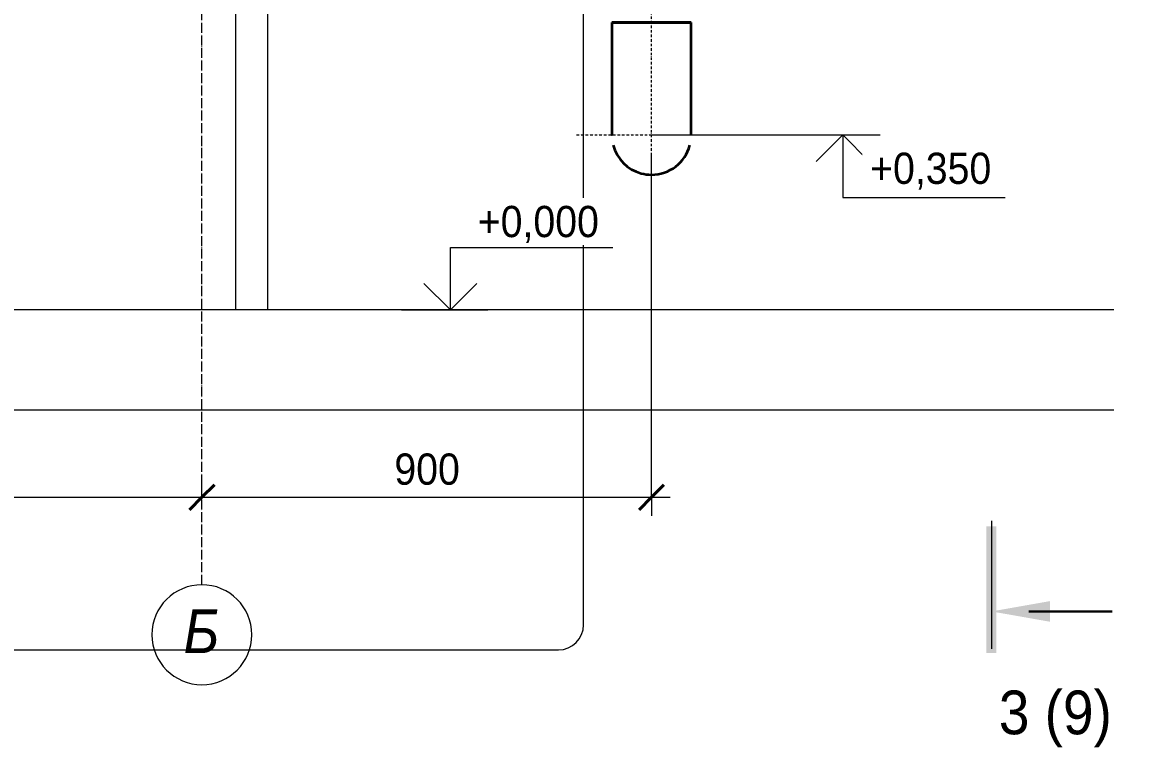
# Model space of a CAD drawing. Header units: millimetres. Extents: x -11989 to -4071, y -1478 to 4600.
# Drawn here: x -6359 to -4103, y -876 to 575 of the extents above; entities that cross this region are included whole.
import ezdxf

# ---------------------------------------------------------------- set-up
doc = ezdxf.new("R2010")
doc.units = ezdxf.units.MM
for name, pattern in [('ADSK_Линия сетки', [25, 20, -2.5, 0, -2.5]), ('ADSK_Осевая', [9, 5, -2, 0, -2]), ('ADSK_Скрыто', [12.3, 0, -3.9, 0, -3.9, 0.6, -3.9])]:
    doc.linetypes.add(name, pattern=pattern)
for name, color, linetype, lineweight in [('A-ANNO-DIMS', 7, 'Continuous', 9), ('A-ANNO-DIMS-25', 7, 'Continuous', 9), ('A-ANNO-NOTE', 7, 'Continuous', 20), ('A-ANNO-SYMB', 7, 'Continuous', 9), ('A-FLOR', 7, 'Continuous', 20), ('G-ANNO-DIMS', 7, 'Continuous', 9), ('P-PIPE', 7, 'Continuous', 35), ('P-PIPE-CNTR', 7, 'ADSK_Осевая', 20), ('S-COLS', 7, 'Continuous', 20), ('S-GRID', 7, 'Continuous', 9), ('S-GRID-IDEN', 7, 'Continuous', 20)]:
    doc.layers.add(name, color=color, linetype=linetype, lineweight=lineweight)
doc.layers.add('A-DETL-CNTR', color=7, linetype='ADSK_Осевая', lineweight=20, true_color=0xff8000)
doc.layers.add('G-ANNO-SYMB', color=7, linetype='ADSK_Скрыто', lineweight=20, true_color=0x0080c0)
doc.styles.add('Arial_I', font='arial.ttf', dxfattribs={"width": 0.9, "height": 87.5})
doc.styles.add('Arial_I_1', font='arial.ttf', dxfattribs={"width": 0.9, "height": 62.5})
doc.dimstyles.new('2_5mm_GOST_Type_AU_BF0_9_K_Диагональ__2_мм', dxfattribs={"dimscale": 304.8, "dimtxt": 63.766212, "dimasz": 0.164042, "dimexe": 0.123031, "dimexo": 0.123031, "dimgap": 0.024606, "dimtad": 1, "dimdec": 0, "dimzin": 0, "dimdsep": 46, "dimtxsty": 'Arial_I_1', "dimblk1": 'OBLIQUE', "dimblk2": 'OBLIQUE', "dimsah": 1, "dimcen": 0.09, "dimdle": 0.123031, "dimazin": 2, "dimtfac": 1, "dimtdec": 4, "dimtix": 1, "dimtmove": 0, "dimatfit": 3, "dimfxl": 1, "dimtvp": 1, "dimtfill": 1, "dimtolj": 1, "dimtzin": 0, "dimarcsym": 2})

# ---------------------------------------------------------------- blocks, each defined once
blk = doc.blocks.new('ADSK_СтальСварка_Отвод_ГОСТ17375-2001 - Исполнение 2-21850150-Разрез 4')
at = {"layer": 'P-PIPE', "color": 11, "true_color": 0xff8080}
for p, q in [((-5100, 575), (-5179.5, 575)), ((-5020.5, 575), (-5100, 575))]:
    blk.add_line(p, q, dxfattribs=at)
at = {"layer": 'P-PIPE', "color": 11, "true_color": 0xff8080, "flags": 128}
for points in [[(-5179.5, 575), (-5179.5, 566), (-5179.5, 557), (-5179.5, 548.1), (-5179.5, 539.2), (-5179.5, 530.3), (-5179.5, 521.5), (-5179.5, 512.8), (-5179.5, 504.2), (-5179.5, 495.7), (-5179.5, 487.4), (-5179.5, 479.2), (-5179.5, 471.1), (-5179.5, 463.2), (-5179.5, 455.5), (-5179.5, 448), (-5179.5, 440.6), (-5179.5, 433.5), (-5179.5, 426.6), (-5179.5, 420), (-5179.5, 413.6), (-5179.5, 407.5), (-5179.5, 401.6), (-5179.5, 396), (-5179.5, 390.7), (-5179.5, 385.7), (-5179.5, 381), (-5179.5, 376.6), (-5179.5, 372.5), (-5179.5, 368.7), (-5179.5, 365.3), (-5179.5, 362.2), (-5179.5, 359.4), (-5179.5, 357), (-5179.5, 355), (-5179.5, 353.3), (-5179.5, 351.9), (-5179.5, 350.9), (-5179.5, 350.3), (-5179.5, 350), (-5179.5, 350)], [(-5020.5, 350), (-5020.5, 350.2), (-5020.5, 350.7), (-5020.5, 351.6), (-5020.5, 352.9), (-5020.5, 354.5), (-5020.5, 356.4), (-5020.5, 358.8), (-5020.5, 361.4), (-5020.5, 364.4), (-5020.5, 367.8), (-5020.5, 371.4), (-5020.5, 375.4), (-5020.5, 379.7), (-5020.5, 384.4), (-5020.5, 389.3), (-5020.5, 394.5), (-5020.5, 400), (-5020.5, 405.8), (-5020.5, 411.9), (-5020.5, 418.2), (-5020.5, 424.8), (-5020.5, 431.6), (-5020.5, 438.7), (-5020.5, 446), (-5020.5, 453.4), (-5020.5, 461.1), (-5020.5, 469), (-5020.5, 477), (-5020.5, 485.1), (-5020.5, 493.5), (-5020.5, 501.9), (-5020.5, 510.5), (-5020.5, 519.2), (-5020.5, 527.9), (-5020.5, 536.8), (-5020.5, 545.7), (-5020.5, 554.6), (-5020.5, 563.6), (-5020.5, 572.6), (-5020.5, 575)]]:
    blk.add_lwpolyline(points, dxfattribs=at)
at = {"layer": 'P-PIPE', "color": 11, "true_color": 0xff8080}
for start, end in [(195, 254.9359), (270, 345), (255, 270)]:
    blk.add_arc((-5100, 350), 79.5, start, end, dxfattribs=at)
blk = doc.blocks.new('ADSK_КолоннаНесущая_Швеллер_ПолкаПараллельная_ГОСТ 8240-97 - 16П-21832736-Разрез 4')
at = {"layer": 'S-COLS', "color": 252, "lineweight": 5, "true_color": 0x959595}
for p, q in [((-5868, 2251.4), (-5868, 2404.6)), ((-5932, 1875), (-5932, 2248)), ((-5868, 1875), (-5868, 2248)), ((-5932, 0), (-5932, 1716)), ((-5868, 0), (-5868, 1716))]:
    blk.add_line(p, q, dxfattribs=at)
blk = doc.blocks.new('Разрез - Номер вида и Номер листа спереди_3_5 мм-14071-Разрез 4')
at = {"layer": 'G-ANNO-SYMB', "linetype": 'Continuous', "lineweight": 9}
for points in [[(-11035.3, 2510.4), (-11055.3, 2510.4), (-11055.3, 2763.7), (-11035.3, 2763.7)], [(-11162.3, 2701), (-11045.4, 2680.4), (-11162.3, 2659.8)]]:
    blk.add_hatch(color=7, dxfattribs=at).paths.add_polyline_path(points)
at = {"layer": 'G-ANNO-SYMB', "color": 7, "linetype": 'Continuous', "lineweight": 30}
blk.add_line((-11120.4, 2680.4), (-11287, 2680.4), dxfattribs=at)
blk = doc.blocks.new('Ось сетки - Круг_Ø8 мм-950900-Разрез 4')
at = {"layer": 'S-GRID-IDEN'}
for start, end in [(0, 180), (180, 360)]:
    blk.add_arc((-11700, -933.5), 100, start, end, dxfattribs=at)
blk = doc.blocks.new('Высотные отметки - Стрелка вниз-21186972-Разрез 4')
at = {"layer": 'A-ANNO-NOTE'}
for p, q in [((-9797.1, 1200), (-9947.1, 1200)), ((-9872.1, 1200), (-9925.1, 1147)), ((-9872.1, 1200), (-9819.1, 1147)), ((-9872.1, 1200), (-9872.1, 1075)), ((-9872.1, 1075), (-10197.1, 1075))]:
    blk.add_line(p, q, dxfattribs=at)
blk = doc.blocks.new('Высотные отметки - Стрелка вверх-261779-Разрез 4')
at = {"layer": 'A-ANNO-NOTE'}
for p, q in [((-10905.2, 1920.5), (-11230.2, 1920.5)), ((-10905.2, 1795.5), (-10905.2, 1920.5)), ((-10905.2, 1795.5), (-10958.2, 1848.5)), ((-10905.2, 1795.5), (-10852.1, 1848.5)), ((-10830.2, 1795.5), (-10980.2, 1795.5))]:
    blk.add_line(p, q, dxfattribs=at)
blk = doc.blocks.new('DIMBLOCK14-Разрез 4')
at = {"layer": 'A-ANNO-DIMS-25', "color": 150, "true_color": 0x0080ff}
for p, q in [((-11700, -374.9), (-11700, -337.4)), ((-6000, -374.9), (-6000, -337.4)), ((-11737.5, -374.9), (-5962.5, -374.9)), ((-11700, -374.9), (-11700, -377.1)), ((-6000, -374.9), (-6000, -377.1))]:
    blk.add_line(p, q, dxfattribs=at)
at = {"layer": 'A-ANNO-DIMS-25', "color": 150, "lineweight": 40, "true_color": 0x0080ff}
for p, q in [((-11700, -374.9), (-11675, -349.9)), ((-6000, -374.9), (-5975, -349.9)), ((-11700, -374.9), (-11725, -399.9)), ((-6000, -374.9), (-6025, -399.9))]:
    blk.add_line(p, q, dxfattribs=at)
at = {"layer": 'A-ANNO-DIMS-25', "color": 0, "insert": (-8936.3, -287.3), "char_height": 62.5, "width": 207.191, "attachment_point": 1, "line_spacing_factor": 0.941778, "style": 'Arial_I_1', "bg_fill": 3, "box_fill_scale": 1.25, "bg_fill_color": 256, "bg_fill_true_color": 13158600, "bg_fill_transparency": 0}
blk.add_mtext('5700', dxfattribs=at)
blk = doc.blocks.new('_Oblique')
at = {"color": 0, "linetype": 'ByBlock', "lineweight": -2}
blk.add_line((-0.5, -0.5), (0.5, 0.5), dxfattribs=at)
blk = doc.blocks.new('DIMBLOCK19-Разрез 4')
at = {"layer": 'A-ANNO-DIMS-25', "color": 150, "true_color": 0x0080ff}
for p, q in [((-5100, -374.9), (-5100, 312.5)), ((-6000, -374.9), (-6000, -337.4)), ((-6037.5, -374.9), (-5062.5, -374.9)), ((-6000, -374.9), (-6000, -377.1)), ((-5100, -374.9), (-5100, -412.4))]:
    blk.add_line(p, q, dxfattribs=at)
at = {"layer": 'A-ANNO-DIMS-25', "color": 150, "lineweight": 40, "true_color": 0x0080ff}
for p, q in [((-6000, -374.9), (-5975, -349.9)), ((-5100, -374.9), (-5075, -349.9)), ((-6000, -374.9), (-6025, -399.9)), ((-5100, -374.9), (-5125, -399.9))]:
    blk.add_line(p, q, dxfattribs=at)
at = {"layer": 'A-ANNO-DIMS-25', "color": 0, "insert": (-5614.7, -287.3), "char_height": 62.5, "width": 155.393, "attachment_point": 1, "line_spacing_factor": 0.941778, "style": 'Arial_I_1', "bg_fill": 3, "box_fill_scale": 1.25, "bg_fill_color": 256, "bg_fill_true_color": 13158600, "bg_fill_transparency": 0}
blk.add_mtext('900', dxfattribs=at)

msp = doc.modelspace()

# ---------------------------------------------------------------- linework, layer by layer
at = {"layer": 'A-ANNO-SYMB', "lineweight": 20}
for p, q in [((-5236, -630.3), (-5236, 2966.8)), ((-8119.5, -680.3), (-5286, -680.3))]:
    msp.add_line(p, q, dxfattribs=at)
msp.add_arc((-5286, -630.3), 50, 270, 0, dxfattribs=at)
at = {"layer": 'A-DETL-CNTR'}
msp.add_line((-5100, 300.1), (-5100, 2200.1), dxfattribs=at)
at = {"layer": 'A-FLOR', "color": 252, "lineweight": 5, "true_color": 0x959595}
for p, q in [((-4174.4, 0), (-11989, 0)), ((-11989, -200), (-4174.4, -200))]:
    msp.add_line(p, q, dxfattribs=at)
at = {"layer": 'G-ANNO-DIMS', "lineweight": 20}
for p, q in [((-5100, 350), (-4821.6, 350)), ((-4821.6, 350), (-4717.2, 350))]:
    msp.add_line(p, q, dxfattribs=at)
at = {"layer": 'G-ANNO-DIMS', "color": 142, "lineweight": 20, "true_color": 0x0080c0}
for p, q in [((-5600.2, 0), (-5525.1, 0)), ((-5525.1, 0), (-5502.6, 0))]:
    msp.add_line(p, q, dxfattribs=at)
at = {"layer": 'G-ANNO-SYMB', "color": 7, "linetype": 'Continuous'}
msp.add_line((-4419.5, -422.2), (-4419.5, -678.4), dxfattribs=at)
at = {"layer": 'P-PIPE', "color": 11, "true_color": 0xff8080}
for p, q in [((-5179.5, 575), (-5023.2, 575)), ((-5023.2, 575), (-5020.5, 575))]:
    msp.add_line(p, q, dxfattribs=at)
for start, end in [(195, 254.9359), (270, 345), (255, 270)]:
    msp.add_arc((-5100, 350), 79.5, start, end, dxfattribs=at)
at = {"layer": 'P-PIPE-CNTR', "color": 11, "true_color": 0xff8080}
for p, q in [((-5100, 200), (-5100, 500)), ((-5250, 350), (-4950, 350))]:
    msp.add_line(p, q, dxfattribs=at)
at = {"layer": 'S-GRID', "color": 1, "linetype": 'ADSK_Линия сетки', "true_color": 0xff0000}
msp.add_line((-6000, -550), (-6000, 2672.2), dxfattribs=at)

# ---------------------------------------------------------------- block references
at = {"layer": 'G-ANNO-DIMS', "lineweight": 20, "extrusion": (0, 0, -1)}
for name, p in [('Высотные отметки - Стрелка вниз-21186972-Разрез 4', (14589.3, -850)), ('Высотные отметки - Стрелка вверх-261779-Разрез 4', (16407.7, -1795.5))]:
    msp.add_blockref(name, p, dxfattribs=at)
at = {"layer": 'G-ANNO-SYMB', "color": 7, "linetype": 'Continuous', "lineweight": 50, "rotation": 180}
msp.add_blockref('Разрез - Номер вида и Номер листа спереди_3_5 мм-14071-Разрез 4', (-15464.9, 2077), dxfattribs=at)
at = {"layer": 'P-PIPE', "color": 11, "true_color": 0xff8080}
msp.add_blockref('ADSK_СтальСварка_Отвод_ГОСТ17375-2001 - Исполнение 2-21850150-Разрез 4', (0, 0), dxfattribs=at)
at = {"layer": 'S-COLS', "color": 252, "lineweight": 5, "true_color": 0x959595}
msp.add_blockref('ADSK_КолоннаНесущая_Швеллер_ПолкаПараллельная_ГОСТ 8240-97 - 16П-21832736-Разрез 4', (0, 0), dxfattribs=at)
at = {"layer": 'S-GRID-IDEN'}
msp.add_blockref('Ось сетки - Круг_Ø8 мм-950900-Разрез 4', (5700, 283.5), dxfattribs=at)

# ---------------------------------------------------------------- texts
at = {"layer": 'G-ANNO-SYMB', "color": 7, "linetype": 'Continuous', "lineweight": 9, "insert": (-4404.7, -761.7), "char_height": 87.5, "width": 279.589, "attachment_point": 1, "style": 'Arial_I', "bg_fill": 3, "box_fill_scale": 1.25, "bg_fill_color": 256, "bg_fill_true_color": 13158600, "bg_fill_transparency": 0}
msp.add_mtext('3 (9)', dxfattribs=at)
at = {"layer": 'S-GRID-IDEN', "lineweight": 9, "insert": (-6036.7, -599.4), "char_height": 87.5, "width": 88.386, "attachment_point": 1, "style": 'Arial_I'}
msp.add_mtext('\\fArial|b0|i1|c204|p34|;\\W.9;Б', dxfattribs=at)

# ---------------------------------------------------------------- next in the draw order: texts
at = {"layer": 'G-ANNO-DIMS', "lineweight": 20, "insert": (-4662.4, 314.6), "char_height": 62.5, "width": 288.476, "attachment_point": 1, "line_spacing_factor": 0.941778, "style": 'Arial_I_1', "bg_fill": 3, "box_fill_scale": 1.25, "bg_fill_color": 256, "bg_fill_true_color": 13158600, "bg_fill_transparency": 0}
msp.add_mtext('+0,350', dxfattribs=at)
at = {"layer": 'G-ANNO-DIMS', "color": 142, "lineweight": 20, "true_color": 0x0080c0, "insert": (-5447.8, 208.1), "char_height": 62.5, "width": 288.476, "attachment_point": 1, "line_spacing_factor": 0.941778, "style": 'Arial_I_1', "bg_fill": 3, "box_fill_scale": 1.25, "bg_fill_color": 256, "bg_fill_true_color": 13158600, "bg_fill_transparency": 0}
msp.add_mtext('+0,000', dxfattribs=at)

# ---------------------------------------------------------------- next in the draw order: dimensions: what is measured, and where the dimension line sits
at = {"layer": 'A-ANNO-DIMS', "color": 150, "true_color": 0x0080ff}
dim = msp.add_linear_dim(base=(-6000, -374.9), p1=(-11700, -339.6), p2=(-6000, -339.6), dimstyle='2_5mm_GOST_Type_AU_BF0_9_K_Диагональ__2_мм', override={"dimpost": '<>', "dimfxl": 5700}, dxfattribs=at)
dim.commit()
dim.dimension.update_dxf_attribs({"geometry": 'DIMBLOCK14-Разрез 4', "text_midpoint": (-8850, -335.5)})

# ---------------------------------------------------------------- next in the draw order: dimensions: what is measured, and where the dimension line sits
dim = msp.add_linear_dim(base=(-5100, -374.9), p1=(-6000, -339.6), p2=(-5100, 350), dimstyle='2_5mm_GOST_Type_AU_BF0_9_K_Диагональ__2_мм', override={"dimpost": '<>', "dimfxl": 1133.795445}, dxfattribs=at)
dim.commit()
dim.dimension.update_dxf_attribs({"geometry": 'DIMBLOCK19-Разрез 4', "text_midpoint": (-5550, -335.5)})

doc.saveas('drawing.dxf')
